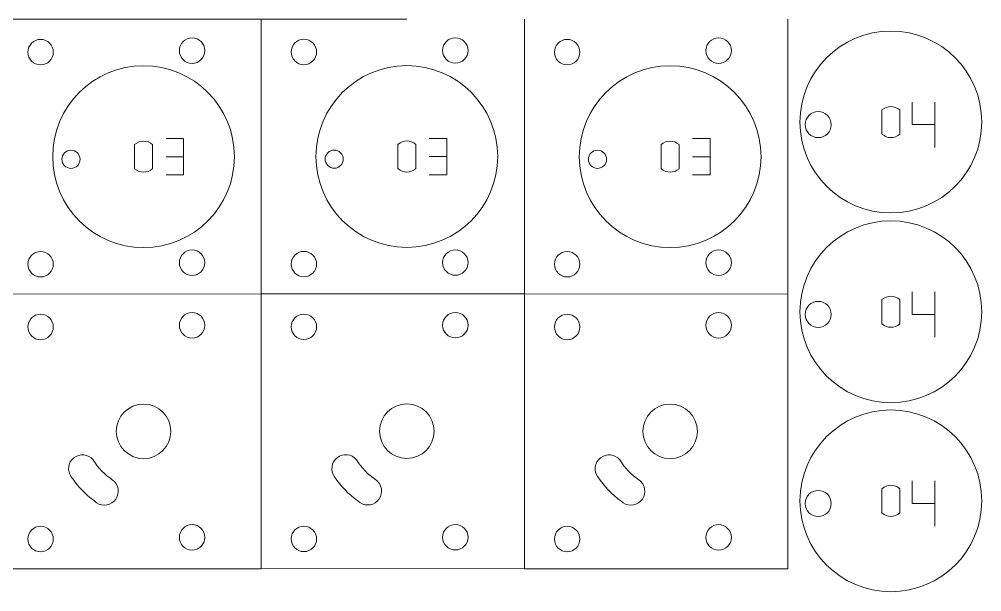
# Model space of a CAD drawing. Header units: inches. Extents: x -114 to 727, y -16 to 815.
# Drawn here: x 265.7 to 716, y -15.5 to 252.3 of the extents above; entities that cross this region are included whole.
import ezdxf

# ---------------------------------------------------------------- set-up
doc = ezdxf.new("R2010")
doc.units = ezdxf.units.IN
doc.header["$MEASUREMENT"] = 0
doc.layers.add('Cutting lines', color=7, linetype='Continuous')

# ---------------------------------------------------------------- blocks, each defined once
blk = doc.blocks.new('block 34')
at = {"color": 1, "lineweight": 5, "true_color": 0xff0000}
blk.add_lwpolyline([(166.52, 252.23), (446.92, 252.29)], dxfattribs=at)
blk = doc.blocks.new('block 80')
at = {"color": 1, "lineweight": 5, "true_color": 0xff0000}
blk.add_open_spline([(340.55, 138.38), (340.55, 141.66), (343.21, 144.33), (346.5, 144.33), (349.79, 144.33), (352.45, 141.66), (352.45, 138.38), (352.45, 135.09), (349.79, 132.42), (346.5, 132.42), (343.21, 132.42), (340.55, 135.09), (340.55, 138.38), (340.55, 138.38), (340.55, 138.38), (340.55, 138.38)], degree=3, knots=[0, 0, 0, 0, 1, 1, 1, 2, 2, 2, 3, 3, 3, 4, 4, 4, 5, 5, 5, 5], dxfattribs=at)
blk = doc.blocks.new('block 81')
at = {"color": 1, "lineweight": 5, "true_color": 0xff0000}
blk.add_open_spline([(340.55, 237.59), (340.55, 240.88), (343.21, 243.54), (346.5, 243.54), (349.79, 243.54), (352.45, 240.88), (352.45, 237.59), (352.45, 234.3), (349.79, 231.64), (346.5, 231.64), (343.21, 231.64), (340.55, 234.3), (340.55, 237.59), (340.55, 237.59), (340.55, 237.59), (340.55, 237.59)], degree=3, knots=[0, 0, 0, 0, 1, 1, 1, 2, 2, 2, 3, 3, 3, 4, 4, 4, 5, 5, 5, 5], dxfattribs=at)
blk = doc.blocks.new('block 82')
at = {"color": 1, "lineweight": 5, "true_color": 0xff0000}
blk.add_lwpolyline([(378.84, 123.74), (378.84, 252.23)], dxfattribs=at)
blk = doc.blocks.new('block 83')
at = {"color": 1, "lineweight": 5, "true_color": 0xff0000}
blk.add_lwpolyline([(255.66, 123.67), (378.84, 123.74)], dxfattribs=at)
blk = doc.blocks.new('block 84')
at = {"color": 1, "lineweight": 5, "true_color": 0xff0000}
blk.add_open_spline([(328.07, 193.65), (325.24, 195.78), (322.4, 195.78), (319.57, 193.65), (319.57, 189.87), (319.57, 186.09), (319.57, 182.31), (322.4, 180.19), (325.24, 180.19), (328.07, 182.31), (328.07, 186.09), (328.07, 189.87), (328.07, 193.65)], degree=3, knots=[0, 0, 0, 0, 1, 1, 1, 2, 2, 2, 3, 3, 3, 4, 4, 4, 4], dxfattribs=at)
blk = doc.blocks.new('block 85')
at = {"color": 1, "lineweight": 5, "true_color": 0xff0000}
blk.add_open_spline([(269.69, 137.67), (269.69, 140.96), (272.35, 143.62), (275.64, 143.62), (278.93, 143.62), (281.59, 140.96), (281.59, 137.67), (281.59, 134.38), (278.93, 131.72), (275.64, 131.72), (272.35, 131.72), (269.69, 134.38), (269.69, 137.67), (269.69, 137.67), (269.69, 137.67), (269.69, 137.67)], degree=3, knots=[0, 0, 0, 0, 1, 1, 1, 2, 2, 2, 3, 3, 3, 4, 4, 4, 5, 5, 5, 5], dxfattribs=at)
blk = doc.blocks.new('block 86')
at = {"color": 1, "lineweight": 5, "true_color": 0xff0000}
blk.add_open_spline([(269.69, 236.88), (269.69, 240.17), (272.35, 242.84), (275.64, 242.84), (278.93, 242.84), (281.59, 240.17), (281.59, 236.88), (281.59, 233.6), (278.93, 230.93), (275.64, 230.93), (272.35, 230.93), (269.69, 233.6), (269.69, 236.88), (269.69, 236.88), (269.69, 236.88), (269.69, 236.88)], degree=3, knots=[0, 0, 0, 0, 1, 1, 1, 2, 2, 2, 3, 3, 3, 4, 4, 4, 5, 5, 5, 5], dxfattribs=at)
blk = doc.blocks.new('block 87')
at = {"color": 1, "lineweight": 5, "true_color": 0xff0000}
blk.add_open_spline([(340.55, 9.89), (340.55, 13.17), (343.21, 15.84), (346.5, 15.84), (349.79, 15.84), (352.45, 13.18), (352.45, 9.89), (352.45, 6.6), (349.79, 3.93), (346.5, 3.93), (343.21, 3.93), (340.55, 6.6), (340.55, 9.89), (340.55, 9.89), (340.55, 9.89), (340.55, 9.89)], degree=3, knots=[0, 0, 0, 0, 1, 1, 1, 2, 2, 2, 3, 3, 3, 4, 4, 4, 5, 5, 5, 5], dxfattribs=at)
blk = doc.blocks.new('block 88')
at = {"color": 1, "lineweight": 5, "true_color": 0xff0000}
blk.add_open_spline([(340.55, 109.1), (340.55, 112.39), (343.21, 115.05), (346.5, 115.05), (349.79, 115.05), (352.45, 112.39), (352.45, 109.1), (352.45, 105.81), (349.79, 103.15), (346.5, 103.15), (343.21, 103.15), (340.55, 105.81), (340.55, 109.1), (340.55, 109.1), (340.55, 109.1), (340.55, 109.1)], degree=3, knots=[0, 0, 0, 0, 1, 1, 1, 2, 2, 2, 3, 3, 3, 4, 4, 4, 5, 5, 5, 5], dxfattribs=at)
blk = doc.blocks.new('block 89')
at = {"color": 1, "lineweight": 5, "true_color": 0xff0000}
blk.add_lwpolyline([(378.84, -4.75), (378.84, 123.74)], dxfattribs=at)
blk = doc.blocks.new('block 90')
at = {"color": 1, "lineweight": 5, "true_color": 0xff0000}
blk.add_lwpolyline([(255.66, -4.82), (378.84, -4.75)], dxfattribs=at)
blk = doc.blocks.new('block 91')
at = {"color": 1, "lineweight": 5, "true_color": 0xff0000}
blk.add_open_spline([(309.33, 36.72), (305.68, 39.17), (302.59, 42.36), (300.26, 46.09), (298.02, 48.88), (293.94, 49.31), (291.16, 47.07), (288.46, 44.9), (287.96, 40.98), (290.02, 38.19), (292.89, 33.81), (296.55, 30), (300.81, 26.96), (303.31, 24.38), (307.43, 24.31), (310.01, 26.81), (312.59, 29.3), (312.65, 33.42), (310.16, 36), (309.9, 36.26), (309.63, 36.5), (309.33, 36.72)], degree=3, knots=[0, 0, 0, 0, 1, 1, 1, 2, 2, 2, 3, 3, 3, 4, 4, 4, 5, 5, 5, 6, 6, 6, 7, 7, 7, 7], dxfattribs=at)
blk = doc.blocks.new('block 92')
at = {"color": 1, "lineweight": 5, "true_color": 0xff0000}
blk.add_open_spline([(269.69, 9.1), (269.69, 12.39), (272.35, 15.06), (275.64, 15.06), (278.93, 15.06), (281.59, 12.39), (281.59, 9.1), (281.59, 5.82), (278.93, 3.15), (275.64, 3.15), (272.35, 3.15), (269.69, 5.82), (269.69, 9.1), (269.69, 9.1), (269.69, 9.1), (269.69, 9.1)], degree=3, knots=[0, 0, 0, 0, 1, 1, 1, 2, 2, 2, 3, 3, 3, 4, 4, 4, 5, 5, 5, 5], dxfattribs=at)
blk = doc.blocks.new('block 93')
at = {"color": 1, "lineweight": 5, "true_color": 0xff0000}
blk.add_open_spline([(269.69, 108.32), (269.69, 111.6), (272.35, 114.27), (275.64, 114.27), (278.93, 114.27), (281.59, 111.6), (281.59, 108.32), (281.59, 105.03), (278.93, 102.36), (275.64, 102.36), (272.35, 102.36), (269.69, 105.03), (269.69, 108.32), (269.69, 108.32), (269.69, 108.32), (269.69, 108.32)], degree=3, knots=[0, 0, 0, 0, 1, 1, 1, 2, 2, 2, 3, 3, 3, 4, 4, 4, 5, 5, 5, 5], dxfattribs=at)
blk = doc.blocks.new('block 94')
at = {"color": 1, "lineweight": 5, "true_color": 0xff0000}
blk.add_open_spline([(463.72, 138.44), (463.72, 141.73), (466.39, 144.4), (469.68, 144.4), (472.96, 144.4), (475.63, 141.73), (475.63, 138.44), (475.63, 135.16), (472.96, 132.49), (469.68, 132.49), (466.39, 132.49), (463.72, 135.16), (463.72, 138.44), (463.72, 138.44), (463.72, 138.44), (463.72, 138.44)], degree=3, knots=[0, 0, 0, 0, 1, 1, 1, 2, 2, 2, 3, 3, 3, 4, 4, 4, 5, 5, 5, 5], dxfattribs=at)
blk = doc.blocks.new('block 95')
at = {"color": 1, "lineweight": 5, "true_color": 0xff0000}
blk.add_open_spline([(463.72, 237.66), (463.72, 240.94), (466.39, 243.61), (469.68, 243.61), (472.96, 243.61), (475.63, 240.94), (475.63, 237.66), (475.63, 234.37), (472.96, 231.7), (469.68, 231.7), (466.39, 231.7), (463.72, 234.37), (463.72, 237.66), (463.72, 237.66), (463.72, 237.66), (463.72, 237.66)], degree=3, knots=[0, 0, 0, 0, 1, 1, 1, 2, 2, 2, 3, 3, 3, 4, 4, 4, 5, 5, 5, 5], dxfattribs=at)
blk = doc.blocks.new('block 96')
at = {"color": 1, "lineweight": 5, "true_color": 0xff0000}
blk.add_lwpolyline([(502.01, 123.81), (502.01, 252.29)], dxfattribs=at)
blk = doc.blocks.new('block 97')
at = {"color": 1, "lineweight": 5, "true_color": 0xff0000}
blk.add_lwpolyline([(378.84, 123.74), (502.01, 123.81)], dxfattribs=at)
blk = doc.blocks.new('block 98')
at = {"color": 1, "lineweight": 5, "true_color": 0xff0000}
blk.add_open_spline([(451.25, 193.72), (448.42, 195.85), (445.58, 195.85), (442.75, 193.72), (442.75, 189.94), (442.75, 186.16), (442.75, 182.38), (445.58, 180.25), (448.42, 180.25), (451.25, 182.38), (451.25, 186.16), (451.25, 189.94), (451.25, 193.72)], degree=3, knots=[0, 0, 0, 0, 1, 1, 1, 2, 2, 2, 3, 3, 3, 4, 4, 4, 4], dxfattribs=at)
blk = doc.blocks.new('block 99')
at = {"color": 1, "lineweight": 5, "true_color": 0xff0000}
blk.add_open_spline([(392.87, 137.74), (392.87, 141.03), (395.53, 143.69), (398.82, 143.69), (402.11, 143.69), (404.77, 141.03), (404.77, 137.74), (404.77, 134.45), (402.11, 131.79), (398.82, 131.79), (395.53, 131.79), (392.87, 134.45), (392.87, 137.74), (392.87, 137.74), (392.87, 137.74), (392.87, 137.74)], degree=3, knots=[0, 0, 0, 0, 1, 1, 1, 2, 2, 2, 3, 3, 3, 4, 4, 4, 5, 5, 5, 5], dxfattribs=at)
blk = doc.blocks.new('block 100')
at = {"color": 1, "lineweight": 5, "true_color": 0xff0000}
blk.add_open_spline([(392.87, 236.95), (392.87, 240.24), (395.53, 242.9), (398.82, 242.9), (402.11, 242.9), (404.77, 240.24), (404.77, 236.95), (404.77, 233.66), (402.11, 231), (398.82, 231), (395.53, 231), (392.87, 233.66), (392.87, 236.95), (392.87, 236.95), (392.87, 236.95), (392.87, 236.95)], degree=3, knots=[0, 0, 0, 0, 1, 1, 1, 2, 2, 2, 3, 3, 3, 4, 4, 4, 5, 5, 5, 5], dxfattribs=at)
blk = doc.blocks.new('block 101')
at = {"color": 1, "lineweight": 5, "true_color": 0xff0000}
blk.add_open_spline([(463.72, 9.96), (463.72, 13.24), (466.39, 15.91), (469.68, 15.91), (472.96, 15.91), (475.63, 13.24), (475.63, 9.96), (475.63, 6.67), (472.96, 4), (469.68, 4), (466.39, 4), (463.72, 6.67), (463.72, 9.96), (463.72, 9.96), (463.72, 9.96), (463.72, 9.96)], degree=3, knots=[0, 0, 0, 0, 1, 1, 1, 2, 2, 2, 3, 3, 3, 4, 4, 4, 5, 5, 5, 5], dxfattribs=at)
blk = doc.blocks.new('block 102')
at = {"color": 1, "lineweight": 5, "true_color": 0xff0000}
blk.add_open_spline([(463.72, 109.17), (463.72, 112.46), (466.39, 115.12), (469.68, 115.12), (472.96, 115.12), (475.63, 112.46), (475.63, 109.17), (475.63, 105.88), (472.96, 103.21), (469.68, 103.21), (466.39, 103.21), (463.72, 105.88), (463.72, 109.17), (463.72, 109.17), (463.72, 109.17), (463.72, 109.17)], degree=3, knots=[0, 0, 0, 0, 1, 1, 1, 2, 2, 2, 3, 3, 3, 4, 4, 4, 5, 5, 5, 5], dxfattribs=at)
blk = doc.blocks.new('block 103')
at = {"color": 1, "lineweight": 5, "true_color": 0xff0000}
blk.add_lwpolyline([(502.01, -4.68), (502.01, 123.81)], dxfattribs=at)
blk = doc.blocks.new('block 104')
at = {"color": 1, "lineweight": 5, "true_color": 0xff0000}
blk.add_lwpolyline([(378.84, -4.75), (502.01, -4.68)], dxfattribs=at)
blk = doc.blocks.new('block 105')
at = {"color": 1, "lineweight": 5, "true_color": 0xff0000}
blk.add_open_spline([(432.51, 36.79), (428.86, 39.24), (425.77, 42.43), (423.44, 46.16), (421.19, 48.94), (417.12, 49.38), (414.34, 47.14), (411.64, 44.96), (411.14, 41.05), (413.19, 38.26), (416.06, 33.88), (419.73, 30.07), (423.99, 27.02), (426.49, 24.44), (430.6, 24.38), (433.18, 26.88), (435.76, 29.37), (435.83, 33.49), (433.33, 36.07), (433.08, 36.33), (432.81, 36.57), (432.51, 36.79)], degree=3, knots=[0, 0, 0, 0, 1, 1, 1, 2, 2, 2, 3, 3, 3, 4, 4, 4, 5, 5, 5, 6, 6, 6, 7, 7, 7, 7], dxfattribs=at)
blk = doc.blocks.new('block 106')
at = {"color": 1, "lineweight": 5, "true_color": 0xff0000}
blk.add_open_spline([(392.87, 9.17), (392.87, 12.46), (395.53, 15.12), (398.82, 15.12), (402.11, 15.12), (404.77, 12.46), (404.77, 9.17), (404.77, 5.88), (402.11, 3.22), (398.82, 3.22), (395.53, 3.22), (392.87, 5.88), (392.87, 9.17), (392.87, 9.17), (392.87, 9.17), (392.87, 9.17)], degree=3, knots=[0, 0, 0, 0, 1, 1, 1, 2, 2, 2, 3, 3, 3, 4, 4, 4, 5, 5, 5, 5], dxfattribs=at)
blk = doc.blocks.new('block 107')
at = {"color": 1, "lineweight": 5, "true_color": 0xff0000}
blk.add_open_spline([(392.87, 108.38), (392.87, 111.67), (395.53, 114.34), (398.82, 114.34), (402.11, 114.34), (404.77, 111.67), (404.77, 108.38), (404.77, 105.1), (402.11, 102.43), (398.82, 102.43), (395.53, 102.43), (392.87, 105.1), (392.87, 108.38), (392.87, 108.38), (392.87, 108.38), (392.87, 108.38)], degree=3, knots=[0, 0, 0, 0, 1, 1, 1, 2, 2, 2, 3, 3, 3, 4, 4, 4, 5, 5, 5, 5], dxfattribs=at)
blk = doc.blocks.new('block 108')
at = {"color": 1, "lineweight": 5, "true_color": 0xff0000}
blk.add_open_spline([(586.9, 138.38), (586.9, 141.66), (589.57, 144.33), (592.85, 144.33), (596.14, 144.33), (598.81, 141.66), (598.81, 138.38), (598.81, 135.09), (596.14, 132.42), (592.85, 132.42), (589.57, 132.42), (586.9, 135.09), (586.9, 138.38), (586.9, 138.38), (586.9, 138.38), (586.9, 138.38)], degree=3, knots=[0, 0, 0, 0, 1, 1, 1, 2, 2, 2, 3, 3, 3, 4, 4, 4, 5, 5, 5, 5], dxfattribs=at)
blk = doc.blocks.new('block 109')
at = {"color": 1, "lineweight": 5, "true_color": 0xff0000}
blk.add_open_spline([(586.9, 237.59), (586.9, 240.88), (589.57, 243.54), (592.85, 243.54), (596.14, 243.54), (598.81, 240.88), (598.81, 237.59), (598.81, 234.3), (596.14, 231.64), (592.85, 231.64), (589.57, 231.64), (586.9, 234.3), (586.9, 237.59), (586.9, 237.59), (586.9, 237.59), (586.9, 237.59)], degree=3, knots=[0, 0, 0, 0, 1, 1, 1, 2, 2, 2, 3, 3, 3, 4, 4, 4, 5, 5, 5, 5], dxfattribs=at)
blk = doc.blocks.new('block 110')
at = {"color": 1, "lineweight": 5, "true_color": 0xff0000}
blk.add_lwpolyline([(625.19, 123.74), (625.19, 252.23)], dxfattribs=at)
blk = doc.blocks.new('block 111')
at = {"color": 1, "lineweight": 5, "true_color": 0xff0000}
blk.add_lwpolyline([(502.01, 123.67), (625.19, 123.74)], dxfattribs=at)
blk = doc.blocks.new('block 112')
at = {"color": 1, "lineweight": 5, "true_color": 0xff0000}
blk.add_open_spline([(574.43, 193.65), (571.59, 195.78), (568.76, 195.78), (565.92, 193.65), (565.92, 189.87), (565.92, 186.09), (565.92, 182.31), (568.76, 180.19), (571.59, 180.19), (574.43, 182.31), (574.43, 186.09), (574.43, 189.87), (574.43, 193.65)], degree=3, knots=[0, 0, 0, 0, 1, 1, 1, 2, 2, 2, 3, 3, 3, 4, 4, 4, 4], dxfattribs=at)
blk = doc.blocks.new('block 113')
at = {"color": 1, "lineweight": 5, "true_color": 0xff0000}
blk.add_open_spline([(516.04, 137.67), (516.04, 140.96), (518.71, 143.62), (522, 143.62), (525.28, 143.62), (527.95, 140.96), (527.95, 137.67), (527.95, 134.38), (525.28, 131.72), (522, 131.72), (518.71, 131.72), (516.04, 134.38), (516.04, 137.67), (516.04, 137.67), (516.04, 137.67), (516.04, 137.67)], degree=3, knots=[0, 0, 0, 0, 1, 1, 1, 2, 2, 2, 3, 3, 3, 4, 4, 4, 5, 5, 5, 5], dxfattribs=at)
blk = doc.blocks.new('block 114')
at = {"color": 1, "lineweight": 5, "true_color": 0xff0000}
blk.add_open_spline([(516.04, 236.88), (516.04, 240.17), (518.71, 242.84), (522, 242.84), (525.28, 242.84), (527.95, 240.17), (527.95, 236.88), (527.95, 233.6), (525.28, 230.93), (522, 230.93), (518.71, 230.93), (516.04, 233.6), (516.04, 236.88), (516.04, 236.88), (516.04, 236.88), (516.04, 236.88)], degree=3, knots=[0, 0, 0, 0, 1, 1, 1, 2, 2, 2, 3, 3, 3, 4, 4, 4, 5, 5, 5, 5], dxfattribs=at)
blk = doc.blocks.new('block 115')
at = {"color": 1, "lineweight": 5, "true_color": 0xff0000}
blk.add_open_spline([(586.9, 9.89), (586.9, 13.17), (589.57, 15.84), (592.85, 15.84), (596.14, 15.84), (598.81, 13.18), (598.81, 9.89), (598.81, 6.6), (596.14, 3.93), (592.85, 3.93), (589.57, 3.93), (586.9, 6.6), (586.9, 9.89), (586.9, 9.89), (586.9, 9.89), (586.9, 9.89)], degree=3, knots=[0, 0, 0, 0, 1, 1, 1, 2, 2, 2, 3, 3, 3, 4, 4, 4, 5, 5, 5, 5], dxfattribs=at)
blk = doc.blocks.new('block 116')
at = {"color": 1, "lineweight": 5, "true_color": 0xff0000}
blk.add_open_spline([(586.9, 109.1), (586.9, 112.39), (589.57, 115.05), (592.85, 115.05), (596.14, 115.05), (598.81, 112.39), (598.81, 109.1), (598.81, 105.81), (596.14, 103.15), (592.85, 103.15), (589.57, 103.15), (586.9, 105.81), (586.9, 109.1), (586.9, 109.1), (586.9, 109.1), (586.9, 109.1)], degree=3, knots=[0, 0, 0, 0, 1, 1, 1, 2, 2, 2, 3, 3, 3, 4, 4, 4, 5, 5, 5, 5], dxfattribs=at)
blk = doc.blocks.new('block 117')
at = {"color": 1, "lineweight": 5, "true_color": 0xff0000}
blk.add_lwpolyline([(625.19, -4.75), (625.19, 123.74)], dxfattribs=at)
blk = doc.blocks.new('block 118')
at = {"color": 1, "lineweight": 5, "true_color": 0xff0000}
blk.add_lwpolyline([(502.01, -4.82), (625.19, -4.75)], dxfattribs=at)
blk = doc.blocks.new('block 119')
at = {"color": 1, "lineweight": 5, "true_color": 0xff0000}
blk.add_open_spline([(555.69, 36.72), (552.04, 39.17), (548.95, 42.36), (546.61, 46.09), (544.37, 48.88), (540.3, 49.31), (537.52, 47.07), (534.82, 44.9), (534.31, 40.98), (536.37, 38.19), (539.24, 33.81), (542.9, 30), (547.17, 26.96), (549.67, 24.38), (553.78, 24.31), (556.36, 26.81), (558.94, 29.3), (559.01, 33.42), (556.51, 36), (556.26, 36.26), (555.98, 36.5), (555.69, 36.72)], degree=3, knots=[0, 0, 0, 0, 1, 1, 1, 2, 2, 2, 3, 3, 3, 4, 4, 4, 5, 5, 5, 6, 6, 6, 7, 7, 7, 7], dxfattribs=at)
blk = doc.blocks.new('block 120')
at = {"color": 1, "lineweight": 5, "true_color": 0xff0000}
blk.add_open_spline([(516.04, 9.1), (516.04, 12.39), (518.71, 15.06), (522, 15.06), (525.28, 15.06), (527.95, 12.39), (527.95, 9.1), (527.95, 5.82), (525.28, 3.15), (522, 3.15), (518.71, 3.15), (516.04, 5.82), (516.04, 9.1), (516.04, 9.1), (516.04, 9.1), (516.04, 9.1)], degree=3, knots=[0, 0, 0, 0, 1, 1, 1, 2, 2, 2, 3, 3, 3, 4, 4, 4, 5, 5, 5, 5], dxfattribs=at)
blk = doc.blocks.new('block 121')
at = {"color": 1, "lineweight": 5, "true_color": 0xff0000}
blk.add_open_spline([(516.04, 108.32), (516.04, 111.6), (518.71, 114.27), (522, 114.27), (525.28, 114.27), (527.95, 111.6), (527.95, 108.32), (527.95, 105.03), (525.28, 102.36), (522, 102.36), (518.71, 102.36), (516.04, 105.03), (516.04, 108.32), (516.04, 108.32), (516.04, 108.32), (516.04, 108.32)], degree=3, knots=[0, 0, 0, 0, 1, 1, 1, 2, 2, 2, 3, 3, 3, 4, 4, 4, 5, 5, 5, 5], dxfattribs=at)
blk = doc.blocks.new('block 184')
at = {"color": 5, "lineweight": 5, "true_color": 0x0000ff}
blk.add_lwpolyline([(342.54, 187.98), (334.32, 187.98)], dxfattribs=at)
blk = doc.blocks.new('block 185')
at = {"color": 5, "lineweight": 5, "true_color": 0x0000ff}
blk.add_lwpolyline([(342.54, 187.98), (342.54, 179.45)], dxfattribs=at)
blk = doc.blocks.new('block 186')
at = {"color": 5, "lineweight": 5, "true_color": 0x0000ff}
blk.add_lwpolyline([(342.54, 179.45), (334.32, 179.45)], dxfattribs=at)
blk = doc.blocks.new('block 187')
at = {"color": 5, "lineweight": 5, "true_color": 0x0000ff}
blk.add_lwpolyline([(342.54, 187.98), (342.54, 196.49)], dxfattribs=at)
blk = doc.blocks.new('block 188')
at = {"color": 5, "lineweight": 5, "true_color": 0x0000ff}
blk.add_lwpolyline([(342.54, 196.49), (334.32, 196.49)], dxfattribs=at)
blk = doc.blocks.new('block 189')
at = {"color": 5, "lineweight": 5, "true_color": 0x0000ff}
blk.add_lwpolyline([(465.71, 188.05), (457.5, 188.05)], dxfattribs=at)
blk = doc.blocks.new('block 190')
at = {"color": 5, "lineweight": 5, "true_color": 0x0000ff}
blk.add_lwpolyline([(465.71, 188.05), (465.71, 179.52)], dxfattribs=at)
blk = doc.blocks.new('block 191')
at = {"color": 5, "lineweight": 5, "true_color": 0x0000ff}
blk.add_lwpolyline([(465.71, 179.52), (457.5, 179.52)], dxfattribs=at)
blk = doc.blocks.new('block 192')
at = {"color": 5, "lineweight": 5, "true_color": 0x0000ff}
blk.add_lwpolyline([(465.71, 188.05), (465.71, 196.55)], dxfattribs=at)
blk = doc.blocks.new('block 193')
at = {"color": 5, "lineweight": 5, "true_color": 0x0000ff}
blk.add_lwpolyline([(465.71, 196.55), (457.5, 196.55)], dxfattribs=at)
blk = doc.blocks.new('block 267')
at = {"color": 5, "lineweight": 5, "true_color": 0x0000ff}
blk.add_lwpolyline([(588.89, 187.98), (580.67, 187.98)], dxfattribs=at)
blk = doc.blocks.new('block 268')
at = {"color": 5, "lineweight": 5, "true_color": 0x0000ff}
blk.add_lwpolyline([(588.89, 187.98), (588.89, 179.45)], dxfattribs=at)
blk = doc.blocks.new('block 269')
at = {"color": 5, "lineweight": 5, "true_color": 0x0000ff}
blk.add_lwpolyline([(588.89, 179.45), (580.67, 179.45)], dxfattribs=at)
blk = doc.blocks.new('block 270')
at = {"color": 5, "lineweight": 5, "true_color": 0x0000ff}
blk.add_lwpolyline([(588.89, 187.98), (588.89, 196.49)], dxfattribs=at)
blk = doc.blocks.new('block 271')
at = {"color": 5, "lineweight": 5, "true_color": 0x0000ff}
blk.add_lwpolyline([(588.89, 196.49), (580.67, 196.49)], dxfattribs=at)
blk = doc.blocks.new('block 284')
at = {"color": 1, "lineweight": 5, "true_color": 0xff0000}
blk.add_open_spline([(677.69, 209.86), (674.85, 211.98), (672.02, 211.98), (669.19, 209.86), (669.19, 206.08), (669.19, 202.3), (669.19, 198.52), (672.02, 196.39), (674.85, 196.39), (677.69, 198.52), (677.69, 202.3), (677.69, 206.08), (677.69, 209.86)], degree=3, knots=[0, 0, 0, 0, 1, 1, 1, 2, 2, 2, 3, 3, 3, 4, 4, 4, 4], dxfattribs=at)
blk = doc.blocks.new('block 285')
at = {"color": 1, "lineweight": 5, "true_color": 0xff0000}
blk.add_open_spline([(645.54, 202.96), (645.54, 206.33), (642.81, 209.06), (639.44, 209.06), (636.08, 209.06), (633.35, 206.33), (633.35, 202.96), (633.35, 199.6), (636.08, 196.87), (639.44, 196.87), (642.81, 196.87), (645.54, 199.6), (645.54, 202.96), (645.54, 202.96), (645.54, 202.96), (645.54, 202.96)], degree=3, knots=[0, 0, 0, 0, 1, 1, 1, 2, 2, 2, 3, 3, 3, 4, 4, 4, 5, 5, 5, 5], dxfattribs=at)
blk = doc.blocks.new('block 286')
at = {"color": 5, "lineweight": 5, "true_color": 0x0000ff}
blk.add_lwpolyline([(683.34, 213.53), (683.34, 202.96)], dxfattribs=at)
blk = doc.blocks.new('block 287')
at = {"color": 5, "lineweight": 5, "true_color": 0x0000ff}
blk.add_lwpolyline([(683.34, 202.96), (694, 202.96)], dxfattribs=at)
blk = doc.blocks.new('block 288')
at = {"color": 5, "lineweight": 5, "true_color": 0x0000ff}
blk.add_lwpolyline([(694, 202.96), (694, 213.53)], dxfattribs=at)
blk = doc.blocks.new('block 289')
at = {"color": 5, "lineweight": 5, "true_color": 0x0000ff}
blk.add_lwpolyline([(694, 202.96), (694, 192.31)], dxfattribs=at)
blk = doc.blocks.new('block 290')
at = {"color": 1, "lineweight": 5, "true_color": 0xff0000}
blk.add_open_spline([(677.69, 121.1), (674.85, 123.22), (672.02, 123.22), (669.19, 121.1), (669.19, 117.32), (669.19, 113.54), (669.19, 109.76), (672.02, 107.63), (674.85, 107.63), (677.69, 109.76), (677.69, 113.54), (677.69, 117.32), (677.69, 121.1)], degree=3, knots=[0, 0, 0, 0, 1, 1, 1, 2, 2, 2, 3, 3, 3, 4, 4, 4, 4], dxfattribs=at)
blk = doc.blocks.new('block 291')
at = {"color": 1, "lineweight": 5, "true_color": 0xff0000}
blk.add_open_spline([(645.54, 114.2), (645.54, 117.57), (642.81, 120.3), (639.44, 120.3), (636.08, 120.3), (633.35, 117.57), (633.35, 114.2), (633.35, 110.84), (636.08, 108.11), (639.44, 108.11), (642.81, 108.11), (645.54, 110.84), (645.54, 114.2), (645.54, 114.2), (645.54, 114.2), (645.54, 114.2)], degree=3, knots=[0, 0, 0, 0, 1, 1, 1, 2, 2, 2, 3, 3, 3, 4, 4, 4, 5, 5, 5, 5], dxfattribs=at)
blk = doc.blocks.new('block 292')
at = {"color": 5, "lineweight": 5, "true_color": 0x0000ff}
blk.add_lwpolyline([(683.34, 124.77), (683.34, 114.2)], dxfattribs=at)
blk = doc.blocks.new('block 293')
at = {"color": 5, "lineweight": 5, "true_color": 0x0000ff}
blk.add_lwpolyline([(683.34, 114.2), (694, 114.2)], dxfattribs=at)
blk = doc.blocks.new('block 294')
at = {"color": 5, "lineweight": 5, "true_color": 0x0000ff}
blk.add_lwpolyline([(694, 114.2), (694, 124.77)], dxfattribs=at)
blk = doc.blocks.new('block 295')
at = {"color": 5, "lineweight": 5, "true_color": 0x0000ff}
blk.add_lwpolyline([(694, 114.2), (694, 103.54)], dxfattribs=at)
blk = doc.blocks.new('block 296')
at = {"color": 1, "lineweight": 5, "true_color": 0xff0000}
blk.add_open_spline([(677.69, 32.65), (674.85, 34.77), (672.02, 34.77), (669.19, 32.65), (669.19, 28.87), (669.19, 25.09), (669.19, 21.31), (672.02, 19.18), (674.85, 19.18), (677.69, 21.31), (677.69, 25.09), (677.69, 28.87), (677.69, 32.65)], degree=3, knots=[0, 0, 0, 0, 1, 1, 1, 2, 2, 2, 3, 3, 3, 4, 4, 4, 4], dxfattribs=at)
blk = doc.blocks.new('block 297')
at = {"color": 1, "lineweight": 5, "true_color": 0xff0000}
blk.add_open_spline([(645.54, 25.75), (645.54, 29.12), (642.81, 31.85), (639.44, 31.85), (636.08, 31.85), (633.35, 29.12), (633.35, 25.75), (633.35, 22.39), (636.08, 19.66), (639.44, 19.66), (642.81, 19.66), (645.54, 22.39), (645.54, 25.75), (645.54, 25.75), (645.54, 25.75), (645.54, 25.75)], degree=3, knots=[0, 0, 0, 0, 1, 1, 1, 2, 2, 2, 3, 3, 3, 4, 4, 4, 5, 5, 5, 5], dxfattribs=at)
blk = doc.blocks.new('block 298')
at = {"color": 5, "lineweight": 5, "true_color": 0x0000ff}
blk.add_lwpolyline([(683.34, 36.32), (683.34, 25.75)], dxfattribs=at)
blk = doc.blocks.new('block 299')
at = {"color": 5, "lineweight": 5, "true_color": 0x0000ff}
blk.add_lwpolyline([(683.34, 25.75), (694, 25.75)], dxfattribs=at)
blk = doc.blocks.new('block 300')
at = {"color": 5, "lineweight": 5, "true_color": 0x0000ff}
blk.add_lwpolyline([(694, 25.75), (694, 36.32)], dxfattribs=at)
blk = doc.blocks.new('block 301')
at = {"color": 5, "lineweight": 5, "true_color": 0x0000ff}
blk.add_lwpolyline([(694, 25.75), (694, 15.09)], dxfattribs=at)
blk = doc.blocks.new('block 323')
at = {"layer": 'Cutting lines', "color": 1, "lineweight": 5, "true_color": 0xff0000}
blk.add_open_spline([(366.34, 187.98), (366.34, 211.46), (347.3, 230.5), (323.82, 230.5), (300.34, 230.5), (281.3, 211.46), (281.3, 187.98), (281.3, 164.5), (300.34, 145.46), (323.82, 145.46), (347.3, 145.46), (366.34, 164.5), (366.34, 187.98), (366.34, 187.98), (366.34, 187.98), (366.34, 187.98)], degree=3, knots=[0, 0, 0, 0, 1, 1, 1, 2, 2, 2, 3, 3, 3, 4, 4, 4, 5, 5, 5, 5], dxfattribs=at)
blk = doc.blocks.new('block 324')
at = {"layer": 'Cutting lines', "color": 1, "lineweight": 5, "true_color": 0xff0000}
blk.add_open_spline([(294.08, 186.76), (294.08, 189.11), (292.18, 191.01), (289.83, 191.01), (287.48, 191.01), (285.58, 189.11), (285.58, 186.76), (285.58, 184.41), (287.48, 182.51), (289.83, 182.51), (292.18, 182.51), (294.08, 184.41), (294.08, 186.76), (294.08, 186.76), (294.08, 186.76), (294.08, 186.76)], degree=3, knots=[0, 0, 0, 0, 1, 1, 1, 2, 2, 2, 3, 3, 3, 4, 4, 4, 5, 5, 5, 5], dxfattribs=at)
blk = doc.blocks.new('block 325')
at = {"layer": 'Cutting lines', "color": 1, "lineweight": 5, "true_color": 0xff0000}
blk.add_open_spline([(336.58, 59.49), (336.58, 66.54), (330.87, 72.25), (323.82, 72.25), (316.78, 72.25), (311.07, 66.54), (311.07, 59.49), (311.07, 52.45), (316.78, 46.74), (323.82, 46.74), (330.87, 46.74), (336.58, 52.45), (336.58, 59.49), (336.58, 59.49), (336.58, 59.49), (336.58, 59.49)], degree=3, knots=[0, 0, 0, 0, 1, 1, 1, 2, 2, 2, 3, 3, 3, 4, 4, 4, 5, 5, 5, 5], dxfattribs=at)
blk = doc.blocks.new('block 326')
at = {"layer": 'Cutting lines', "color": 1, "lineweight": 5, "true_color": 0xff0000}
blk.add_open_spline([(489.52, 188.05), (489.52, 211.53), (470.48, 230.57), (447, 230.57), (423.52, 230.57), (404.48, 211.53), (404.48, 188.05), (404.48, 164.57), (423.52, 145.53), (447, 145.53), (470.48, 145.53), (489.52, 164.57), (489.52, 188.05), (489.52, 188.05), (489.52, 188.05), (489.52, 188.05)], degree=3, knots=[0, 0, 0, 0, 1, 1, 1, 2, 2, 2, 3, 3, 3, 4, 4, 4, 5, 5, 5, 5], dxfattribs=at)
blk = doc.blocks.new('block 327')
at = {"layer": 'Cutting lines', "color": 1, "lineweight": 5, "true_color": 0xff0000}
blk.add_open_spline([(417.26, 186.83), (417.26, 189.18), (415.35, 191.08), (413.01, 191.08), (410.66, 191.08), (408.75, 189.18), (408.75, 186.83), (408.75, 184.48), (410.66, 182.58), (413.01, 182.58), (415.35, 182.58), (417.26, 184.48), (417.26, 186.83), (417.26, 186.83), (417.26, 186.83), (417.26, 186.83)], degree=3, knots=[0, 0, 0, 0, 1, 1, 1, 2, 2, 2, 3, 3, 3, 4, 4, 4, 5, 5, 5, 5], dxfattribs=at)
blk = doc.blocks.new('block 328')
at = {"layer": 'Cutting lines', "color": 1, "lineweight": 5, "true_color": 0xff0000}
blk.add_open_spline([(459.75, 59.56), (459.75, 66.61), (454.04, 72.32), (447, 72.32), (439.95, 72.32), (434.24, 66.61), (434.24, 59.56), (434.24, 52.52), (439.95, 46.81), (447, 46.81), (454.04, 46.81), (459.75, 52.52), (459.75, 59.56), (459.75, 59.56), (459.75, 59.56), (459.75, 59.56)], degree=3, knots=[0, 0, 0, 0, 1, 1, 1, 2, 2, 2, 3, 3, 3, 4, 4, 4, 5, 5, 5, 5], dxfattribs=at)
blk = doc.blocks.new('block 329')
at = {"layer": 'Cutting lines', "color": 1, "lineweight": 5, "true_color": 0xff0000}
blk.add_open_spline([(612.7, 187.98), (612.7, 211.46), (593.66, 230.5), (570.18, 230.5), (546.69, 230.5), (527.66, 211.46), (527.66, 187.98), (527.66, 164.5), (546.69, 145.46), (570.18, 145.46), (593.66, 145.46), (612.7, 164.5), (612.7, 187.98), (612.7, 187.98), (612.7, 187.98), (612.7, 187.98)], degree=3, knots=[0, 0, 0, 0, 1, 1, 1, 2, 2, 2, 3, 3, 3, 4, 4, 4, 5, 5, 5, 5], dxfattribs=at)
blk = doc.blocks.new('block 330')
at = {"layer": 'Cutting lines', "color": 1, "lineweight": 5, "true_color": 0xff0000}
blk.add_open_spline([(540.43, 186.76), (540.43, 189.11), (538.53, 191.01), (536.18, 191.01), (533.83, 191.01), (531.93, 189.11), (531.93, 186.76), (531.93, 184.41), (533.83, 182.51), (536.18, 182.51), (538.53, 182.51), (540.43, 184.41), (540.43, 186.76), (540.43, 186.76), (540.43, 186.76), (540.43, 186.76)], degree=3, knots=[0, 0, 0, 0, 1, 1, 1, 2, 2, 2, 3, 3, 3, 4, 4, 4, 5, 5, 5, 5], dxfattribs=at)
blk = doc.blocks.new('block 331')
at = {"layer": 'Cutting lines', "color": 1, "lineweight": 5, "true_color": 0xff0000}
blk.add_open_spline([(582.93, 59.49), (582.93, 66.54), (577.22, 72.25), (570.18, 72.25), (563.13, 72.25), (557.42, 66.54), (557.42, 59.49), (557.42, 52.45), (563.13, 46.74), (570.18, 46.74), (577.22, 46.74), (582.93, 52.45), (582.93, 59.49), (582.93, 59.49), (582.93, 59.49), (582.93, 59.49)], degree=3, knots=[0, 0, 0, 0, 1, 1, 1, 2, 2, 2, 3, 3, 3, 4, 4, 4, 5, 5, 5, 5], dxfattribs=at)
blk = doc.blocks.new('block 340')
at = {"layer": 'Cutting lines', "color": 1, "lineweight": 5, "true_color": 0xff0000}
blk.add_open_spline([(715.96, 204.19), (715.96, 227.67), (696.92, 246.71), (673.44, 246.71), (649.95, 246.71), (630.92, 227.67), (630.92, 204.19), (630.92, 180.7), (649.95, 161.67), (673.44, 161.67), (696.92, 161.67), (715.96, 180.7), (715.96, 204.19), (715.96, 204.19), (715.96, 204.19), (715.96, 204.19)], degree=3, knots=[0, 0, 0, 0, 1, 1, 1, 2, 2, 2, 3, 3, 3, 4, 4, 4, 5, 5, 5, 5], dxfattribs=at)
blk = doc.blocks.new('block 341')
at = {"layer": 'Cutting lines', "color": 1, "lineweight": 5, "true_color": 0xff0000}
blk.add_open_spline([(715.96, 115.43), (715.96, 138.91), (696.92, 157.95), (673.44, 157.95), (649.95, 157.95), (630.92, 138.91), (630.92, 115.43), (630.92, 91.94), (649.95, 72.91), (673.44, 72.91), (696.92, 72.91), (715.96, 91.94), (715.96, 115.43), (715.96, 115.43), (715.96, 115.43), (715.96, 115.43)], degree=3, knots=[0, 0, 0, 0, 1, 1, 1, 2, 2, 2, 3, 3, 3, 4, 4, 4, 5, 5, 5, 5], dxfattribs=at)
blk = doc.blocks.new('block 342')
at = {"layer": 'Cutting lines', "color": 1, "lineweight": 5, "true_color": 0xff0000}
blk.add_open_spline([(715.96, 26.98), (715.96, 50.46), (696.92, 69.5), (673.44, 69.5), (649.95, 69.5), (630.92, 50.46), (630.92, 26.98), (630.92, 3.49), (649.95, -15.54), (673.44, -15.54), (696.92, -15.54), (715.96, 3.49), (715.96, 26.98), (715.96, 26.98), (715.96, 26.98), (715.96, 26.98)], degree=3, knots=[0, 0, 0, 0, 1, 1, 1, 2, 2, 2, 3, 3, 3, 4, 4, 4, 5, 5, 5, 5], dxfattribs=at)

msp = doc.modelspace()

# ---------------------------------------------------------------- block references
for name in ['block 34', 'block 82', 'block 96', 'block 110', 'block 81', 'block 95', 'block 109', 'block 86', 'block 100', 'block 114', 'block 284', 'block 286', 'block 288', 'block 285', 'block 287', 'block 289', 'block 84', 'block 188', 'block 187', 'block 98', 'block 193', 'block 192', 'block 112', 'block 271', 'block 270', 'block 184', 'block 185', 'block 189', 'block 190', 'block 267', 'block 268', 'block 186', 'block 191', 'block 269', 'block 80', 'block 94', 'block 108', 'block 85', 'block 99', 'block 113', 'block 83', 'block 97', 'block 89', 'block 103', 'block 111', 'block 117', 'block 290', 'block 292', 'block 294', 'block 291', 'block 93', 'block 88', 'block 107', 'block 102', 'block 121', 'block 116', 'block 293', 'block 295', 'block 91', 'block 105', 'block 119', 'block 298', 'block 300', 'block 297', 'block 296', 'block 299', 'block 301', 'block 92', 'block 87', 'block 106', 'block 101', 'block 120', 'block 115', 'block 90', 'block 104', 'block 118']:
    msp.add_blockref(name, (0, 0))
at = {"layer": 'Cutting lines'}
for name in ['block 340', 'block 323', 'block 326', 'block 329', 'block 324', 'block 327', 'block 330', 'block 341', 'block 325', 'block 328', 'block 331', 'block 342']:
    msp.add_blockref(name, (0, 0), dxfattribs=at)

doc.saveas('drawing.dxf')
